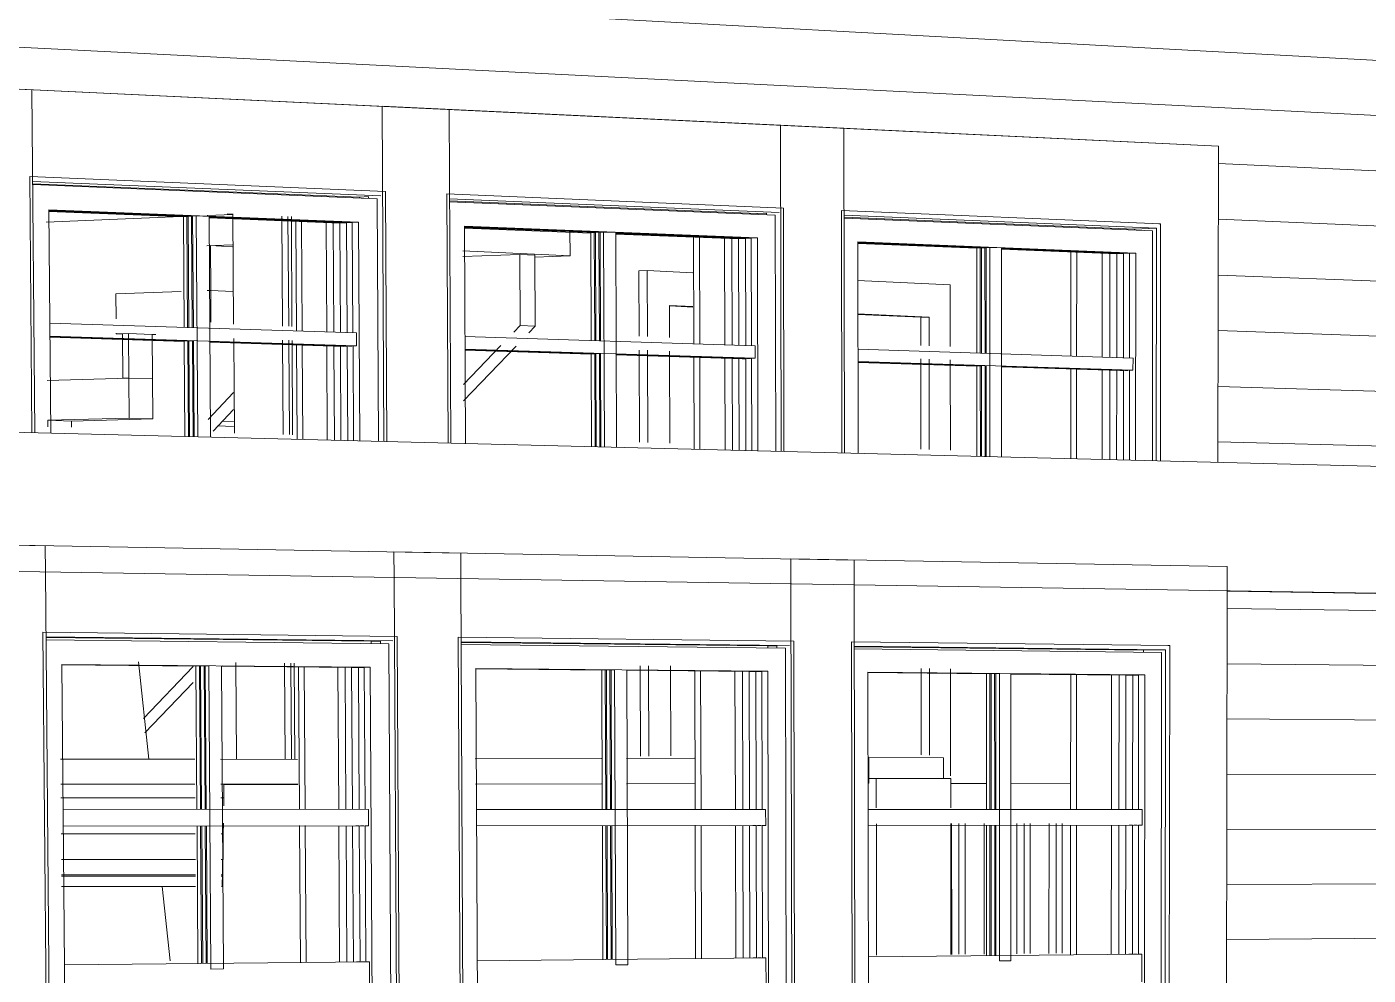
# Model space of a CAD drawing. Header units: inches. Extents: x 205 to 211, y -138 to -29.
# Drawn here: x 207.0292 to 207.1522, y -137.5652 to -137.4782 of the extents above; entities that cross this region are included whole.
import ezdxf

# ---------------------------------------------------------------- set-up
doc = ezdxf.new("R2010")
doc.units = ezdxf.units.IN
doc.header["$MEASUREMENT"] = 0
for name, color, linetype, lineweight in [('A-CLNG', 13, 'Continuous', 13), ('A-DOOR', 31, 'Continuous', 13), ('A-DOOR-FRAM', 31, 'Continuous', 9), ('A-FLOR-HRAL', 11, 'Continuous', 9), ('A-GLAZ', 151, 'Continuous', 13), ('A-WALL', 113, 'Continuous', 13), ('A-WALL-PATT', 111, 'Continuous', 13), ('I-WALL', 2, 'Continuous', 13), ('Q-CASE', 31, 'Continuous', 9), ('S-STRS', 31, 'Continuous', 9)]:
    doc.layers.add(name, color=color, linetype=linetype, lineweight=lineweight)

# ---------------------------------------------------------------- blocks, each defined once
blk = doc.blocks.new('FP_85-Looking SouthWest')
at = {"layer": 'A-WALL-PATT', "lineweight": 9}
for p, q in [((-72.21609, -137.47215), (-72.01773, -137.48291)), ((-72.21601, -137.47789), (-72.01776, -137.48785)), ((-72.06273, -137.49072), (-72.01779, -137.4928)), ((-72.06274, -137.49583), (-72.01782, -137.49773)), ((-72.06275, -137.50095), (-72.01785, -137.50267)), ((-72.06276, -137.50605), (-72.01787, -137.5076)), ((-72.06276, -137.51116), (-72.0179, -137.51252)), ((-72.06277, -137.51625), (-72.01793, -137.51744)), ((-72.06193, -137.53153), (-72.01802, -137.53217)), ((-72.06194, -137.5366), (-72.01805, -137.53707)), ((-72.06195, -137.54167), (-72.01807, -137.54197)), ((-72.06195, -137.54674), (-72.0181, -137.54686)), ((-72.06196, -137.5518), (-72.01813, -137.55175)), ((-72.06197, -137.55686), (-72.01816, -137.55663)), ((-72.06198, -137.56191), (-72.01819, -137.56151))]:
    blk.add_line(p, q, dxfattribs=at)

msp = doc.modelspace()

# ---------------------------------------------------------------- linework, layer by layer
at = {"layer": 'A-CLNG'}
for p, q in [((207.03094, -137.49609), (207.04332, -137.49559)), ((207.04569, -137.4955), (207.04805, -137.4954)), ((207.04754, -137.49533), (207.04802, -137.49536)), ((207.07897, -137.49693), (207.08015, -137.49699))]:
    msp.add_line(p, q, dxfattribs=at)
at = {"layer": 'A-DOOR', "lineweight": 9}
for p, q in [((207.09024, -137.50389), (207.0881, -137.50379)), ((207.11115, -137.50482), (207.10534, -137.50456)), ((207.11116, -137.50741), (207.11115, -137.50482)), ((207.11116, -137.51693), (207.11116, -137.50863)), ((207.11119, -137.54497), (207.11118, -137.53703))]:
    msp.add_line(p, q, dxfattribs=at)
at = {"layer": 'A-DOOR-FRAM'}
for p, q in [((207.08529, -137.50057), (207.08605, -137.50054)), ((207.08529, -137.50057), (207.08531, -137.50657)), ((207.08531, -137.50657), (207.08529, -137.50057)), ((207.08605, -137.50054), (207.08607, -137.5066)), ((207.09023, -137.50074), (207.08605, -137.50054)), ((207.11385, -137.50186), (207.10533, -137.50146)), ((207.11385, -137.5075), (207.11385, -137.50186)), ((207.08811, -137.50667), (207.0881, -137.50373)), ((207.0881, -137.50373), (207.09024, -137.50383)), ((207.09024, -137.50389), (207.0881, -137.50379)), ((207.10534, -137.5045), (207.11191, -137.5048)), ((207.11115, -137.50482), (207.10534, -137.50456)), ((207.11191, -137.5048), (207.11115, -137.50482)), ((207.11116, -137.50741), (207.11115, -137.50482)), ((207.11191, -137.5048), (207.11192, -137.50743)), ((207.08531, -137.50783), (207.08534, -137.51629)), ((207.08534, -137.51629), (207.08531, -137.50783)), ((207.08608, -137.50785), (207.08611, -137.51631)), ((207.08814, -137.51636), (207.08811, -137.50792)), ((207.11116, -137.51693), (207.11116, -137.50863)), ((207.11192, -137.50866), (207.11192, -137.51695)), ((207.11386, -137.517), (207.11385, -137.50872)), ((207.08541, -137.53678), (207.08544, -137.54507)), ((207.08544, -137.54507), (207.08541, -137.53678)), ((207.08617, -137.53679), (207.0862, -137.54507)), ((207.08823, -137.54506), (207.0882, -137.53681)), ((207.11119, -137.54497), (207.11118, -137.53703)), ((207.11194, -137.53704), (207.11195, -137.54498)), ((207.11388, -137.54689), (207.11387, -137.53706))]:
    msp.add_line(p, q, dxfattribs=at)
at = {"layer": 'A-FLOR-HRAL'}
for p, q in [((207.11715, -137.5476), (207.1139, -137.54759)), ((207.12489, -137.54762), (207.1194, -137.5476)), ((207.11398, -137.56326), (207.11397, -137.55126)), ((207.11464, -137.56325), (207.11463, -137.55126)), ((207.1152, -137.55126), (207.1152, -137.56325)), ((207.11697, -137.56323), (207.11697, -137.55126)), ((207.11995, -137.5632), (207.11994, -137.55126)), ((207.12061, -137.56319), (207.12061, -137.55126)), ((207.12117, -137.55126), (207.12116, -137.56319)), ((207.1229, -137.56317), (207.12291, -137.55125)), ((207.12357, -137.56316), (207.12357, -137.55125)), ((207.12412, -137.55125), (207.12412, -137.56316))]:
    msp.add_line(p, q, dxfattribs=at)
at = {"layer": 'A-GLAZ', "lineweight": 9}
for p, q in [((207.02963, -137.48395), (206.98521, -137.48184)), ((207.06789, -137.48576), (207.02314, -137.48364)), ((207.0299, -137.5154), (207.02963, -137.48395)), ((207.1041, -137.48748), (207.06174, -137.48547)), ((207.06174, -137.48547), (207.06191, -137.5162)), ((207.06804, -137.51635), (207.06789, -137.48576)), ((207.13844, -137.48912), (207.09828, -137.48721)), ((207.09828, -137.48721), (207.09835, -137.51711)), ((207.10415, -137.51726), (207.1041, -137.48748)), ((207.13839, -137.51811), (207.13844, -137.48912)), ((207.02963, -137.51539), (207.02943, -137.49192)), ((207.02943, -137.49192), (207.06204, -137.49328)), ((207.05966, -137.49381), (207.0297, -137.49257)), ((207.02971, -137.49238), (207.06164, -137.4937)), ((207.06128, -137.49397), (207.02971, -137.49266)), ((207.05966, -137.49381), (207.0605, -137.49376)), ((207.05966, -137.49389), (207.05966, -137.49381)), ((207.0605, -137.49378), (207.0605, -137.49393)), ((207.06204, -137.49328), (207.06217, -137.51621)), ((207.06779, -137.51635), (207.06767, -137.49351)), ((207.06767, -137.49351), (207.09854, -137.49481)), ((207.03117, -137.49507), (207.04395, -137.49558)), ((207.03135, -137.51544), (207.03118, -137.49497)), ((207.03118, -137.49497), (207.05957, -137.4961)), ((207.04437, -137.49555), (207.03118, -137.49502)), ((207.04437, -137.49555), (207.03118, -137.49502)), ((207.03118, -137.49502), (207.04437, -137.49555)), ((207.04352, -137.49562), (207.03118, -137.49513)), ((207.0614, -137.51619), (207.06128, -137.49397)), ((207.06793, -137.49396), (207.09815, -137.49522)), ((207.09615, -137.49532), (207.06793, -137.49415)), ((207.09779, -137.49547), (207.06793, -137.49424)), ((207.09854, -137.49481), (207.09859, -137.51712)), ((207.10391, -137.51725), (207.10387, -137.49503)), ((207.10387, -137.49503), (207.13314, -137.49625)), ((207.05901, -137.49613), (207.04588, -137.49561)), ((207.05901, -137.49613), (207.04588, -137.49561)), ((207.04588, -137.49561), (207.05901, -137.49613)), ((207.04588, -137.49566), (207.05848, -137.49615)), ((207.05786, -137.49619), (207.04588, -137.49571)), ((207.05388, -137.50606), (207.05382, -137.496)), ((207.05441, -137.50608), (207.05435, -137.49603)), ((207.05435, -137.49603), (207.05441, -137.50608)), ((207.05666, -137.50616), (207.0566, -137.49614)), ((207.05732, -137.50619), (207.05726, -137.49616)), ((207.05786, -137.49619), (207.05901, -137.49613)), ((207.05792, -137.50621), (207.05786, -137.49619)), ((207.05901, -137.49613), (207.05848, -137.49615)), ((207.05848, -137.49615), (207.05853, -137.50623)), ((207.05901, -137.49613), (207.05957, -137.4961)), ((207.05907, -137.50625), (207.05901, -137.49613)), ((207.05907, -137.50625), (207.05901, -137.49613)), ((207.05901, -137.49613), (207.05907, -137.50625)), ((207.05957, -137.4961), (207.05969, -137.51614)), ((207.09615, -137.49532), (207.097, -137.49527)), ((207.09615, -137.4954), (207.09615, -137.49532)), ((207.097, -137.49527), (207.097, -137.49544)), ((207.09784, -137.5171), (207.09779, -137.49547)), ((207.10412, -137.49546), (207.13276, -137.49665)), ((207.13075, -137.49675), (207.10412, -137.49565)), ((207.1324, -137.4969), (207.10412, -137.49573)), ((207.13298, -137.49626), (207.13314, -137.49625)), ((207.13314, -137.49625), (207.13312, -137.51798)), ((207.06928, -137.49658), (207.08131, -137.49706)), ((207.06939, -137.51639), (207.06929, -137.49648)), ((207.06929, -137.49648), (207.09617, -137.49755)), ((207.08174, -137.49703), (207.06929, -137.49653)), ((207.08174, -137.49703), (207.06929, -137.49653)), ((207.06929, -137.49653), (207.08174, -137.49703)), ((207.08088, -137.4971), (207.06929, -137.49664)), ((207.0956, -137.49758), (207.08318, -137.49708)), ((207.0956, -137.49758), (207.08318, -137.49708)), ((207.08318, -137.49708), (207.0956, -137.49758)), ((207.08318, -137.49713), (207.09506, -137.4976)), ((207.09444, -137.49763), (207.08318, -137.49719)), ((207.09033, -137.50723), (207.0903, -137.49745)), ((207.09087, -137.50725), (207.09084, -137.49747)), ((207.09084, -137.49747), (207.09087, -137.50725)), ((207.09317, -137.50734), (207.09314, -137.49759)), ((207.09385, -137.50737), (207.09382, -137.49761)), ((207.09444, -137.49763), (207.0956, -137.49758)), ((207.0956, -137.49758), (207.09506, -137.4976)), ((207.09506, -137.4976), (207.09509, -137.50741)), ((207.0956, -137.49758), (207.09617, -137.49755)), ((207.09563, -137.50743), (207.0956, -137.49758)), ((207.09563, -137.50743), (207.0956, -137.49758)), ((207.0956, -137.49758), (207.09563, -137.50743)), ((207.09617, -137.49755), (207.09621, -137.51706)), ((207.13075, -137.49675), (207.13276, -137.49665)), ((207.13075, -137.49683), (207.13075, -137.49675)), ((207.13238, -137.51796), (207.1324, -137.4969)), ((207.13276, -137.49665), (207.13274, -137.51797)), ((207.09446, -137.50739), (207.09444, -137.49763)), ((207.1054, -137.51729), (207.10537, -137.49791)), ((207.10537, -137.49791), (207.13085, -137.49893)), ((207.11714, -137.49843), (207.10537, -137.49796)), ((207.11714, -137.49843), (207.10537, -137.49796)), ((207.10537, -137.49796), (207.11714, -137.49843)), ((207.10537, -137.49801), (207.11671, -137.49846)), ((207.11627, -137.4985), (207.10537, -137.49807)), ((207.13029, -137.49895), (207.11853, -137.49849)), ((207.13029, -137.49895), (207.11853, -137.49849)), ((207.11853, -137.49849), (207.13029, -137.49895)), ((207.11853, -137.49853), (207.12974, -137.49898)), ((207.12912, -137.499), (207.11853, -137.49859)), ((207.1249, -137.50835), (207.1249, -137.49882)), ((207.12543, -137.50837), (207.12544, -137.49884)), ((207.12544, -137.49884), (207.12543, -137.50837)), ((207.12779, -137.50846), (207.12779, -137.49896)), ((207.12848, -137.50848), (207.12848, -137.49898)), ((207.12911, -137.50851), (207.12912, -137.499)), ((207.12912, -137.499), (207.13029, -137.49895)), ((207.13029, -137.49895), (207.12974, -137.49898)), ((207.12974, -137.49898), (207.12974, -137.50853)), ((207.13028, -137.50855), (207.13029, -137.49895)), ((207.13028, -137.50855), (207.13029, -137.49895)), ((207.13029, -137.49895), (207.13028, -137.50855)), ((207.13029, -137.49895), (207.13085, -137.49893)), ((207.13085, -137.49893), (207.13084, -137.51792)), ((207.05395, -137.51597), (207.05389, -137.50734)), ((207.05448, -137.51599), (207.05442, -137.50736)), ((207.05442, -137.50736), (207.05448, -137.51599)), ((207.05672, -137.51606), (207.05666, -137.50744)), ((207.05738, -137.51608), (207.05733, -137.50746)), ((207.05797, -137.51609), (207.05792, -137.50746)), ((207.05854, -137.50745), (207.05859, -137.51611)), ((207.05913, -137.51613), (207.05908, -137.50744)), ((207.05913, -137.51613), (207.05908, -137.50744)), ((207.05908, -137.50744), (207.05913, -137.51613)), ((207.09036, -137.51688), (207.09034, -137.50848)), ((207.09089, -137.5169), (207.09087, -137.5085)), ((207.09087, -137.5085), (207.09089, -137.5169)), ((207.09319, -137.51697), (207.09317, -137.50858)), ((207.09387, -137.51699), (207.09385, -137.50861)), ((207.09449, -137.51701), (207.09447, -137.50861)), ((207.09509, -137.5086), (207.09511, -137.51703)), ((207.09565, -137.51704), (207.09563, -137.50858)), ((207.09565, -137.51704), (207.09563, -137.50858)), ((207.09563, -137.50858), (207.09565, -137.51704)), ((207.12489, -137.51775), (207.1249, -137.50956)), ((207.12543, -137.51776), (207.12543, -137.50958)), ((207.12543, -137.50958), (207.12543, -137.51776)), ((207.12778, -137.51783), (207.12778, -137.50967)), ((207.12847, -137.51785), (207.12848, -137.50969)), ((207.1291, -137.51787), (207.12911, -137.50969)), ((207.12974, -137.50968), (207.12973, -137.51789)), ((207.13027, -137.51791), (207.13028, -137.50967)), ((207.13027, -137.51791), (207.13028, -137.50967)), ((207.13028, -137.50967), (207.13027, -137.51791)), ((207.03084, -137.52578), (206.98369, -137.52495)), ((207.06895, -137.52645), (207.02437, -137.52567)), ((207.03084, -137.52578), (207.03086, -137.52819)), ((207.06284, -137.5287), (207.06283, -137.52634)), ((207.10503, -137.52709), (207.06283, -137.52634)), ((207.06895, -137.52645), (207.06896, -137.5288)), ((207.09924, -137.52928), (207.09923, -137.52698)), ((207.13925, -137.52769), (207.09923, -137.52698)), ((207.10503, -137.52709), (207.10504, -137.52937)), ((207.03086, -137.52819), (207.03171, -137.62824)), ((207.13925, -137.52769), (207.13924, -137.52991)), ((207.06337, -137.62648), (207.06284, -137.5287)), ((207.06896, -137.5288), (207.06944, -137.62614)), ((207.09943, -137.62446), (207.09924, -137.52928)), ((207.10504, -137.52937), (207.10518, -137.62414)), ((207.13924, -137.52991), (207.13909, -137.62225)), ((207.03144, -137.62826), (207.03064, -137.5337)), ((207.03064, -137.5337), (207.06313, -137.53409)), ((207.03091, -137.53414), (207.06273, -137.53451)), ((207.06075, -137.53454), (207.03091, -137.5342)), ((207.06236, -137.53477), (207.03092, -137.53441)), ((207.06075, -137.53454), (207.06159, -137.53453)), ((207.06159, -137.53449), (207.06159, -137.53475)), ((207.06313, -137.53409), (207.06363, -137.62646)), ((207.06918, -137.62615), (207.06873, -137.53416)), ((207.06873, -137.53416), (207.09949, -137.53452)), ((207.09949, -137.53452), (207.09967, -137.62445)), ((207.06075, -137.53474), (207.06075, -137.53454)), ((207.06287, -137.6265), (207.06236, -137.53477)), ((207.06899, -137.53458), (207.0991, -137.53493)), ((207.09711, -137.53496), (207.06899, -137.53464)), ((207.09874, -137.53518), (207.06899, -137.53484)), ((207.09711, -137.53496), (207.09795, -137.53495)), ((207.09711, -137.53516), (207.09711, -137.53496)), ((207.09795, -137.53492), (207.09795, -137.53517)), ((207.09893, -137.62449), (207.09874, -137.53518)), ((207.10494, -137.62416), (207.1048, -137.53459)), ((207.1048, -137.53459), (207.13397, -137.53493)), ((207.10504, -137.535), (207.13359, -137.53533)), ((207.13158, -137.53536), (207.10504, -137.53505)), ((207.13323, -137.53557), (207.10504, -137.53525)), ((207.13158, -137.53536), (207.13359, -137.53533)), ((207.13158, -137.53555), (207.13158, -137.53536)), ((207.13313, -137.62258), (207.13323, -137.53557)), ((207.13359, -137.53533), (207.13348, -137.62254)), ((207.13397, -137.53493), (207.1338, -137.53494)), ((207.13397, -137.53493), (207.13386, -137.62254)), ((207.03314, -137.62816), (207.03238, -137.53666)), ((207.03238, -137.53666), (207.06066, -137.53693)), ((207.04552, -137.5368), (207.03238, -137.53667)), ((207.04552, -137.5368), (207.03238, -137.53667)), ((207.03238, -137.53667), (207.04552, -137.5368)), ((207.03238, -137.53668), (207.04499, -137.5368)), ((207.04467, -137.53682), (207.03238, -137.5367)), ((207.04499, -137.5368), (207.04509, -137.53681)), ((207.04706, -137.53683), (207.05957, -137.53695)), ((207.05895, -137.53696), (207.04706, -137.53684)), ((207.06011, -137.53694), (207.04707, -137.53681)), ((207.06011, -137.53694), (207.04707, -137.53681)), ((207.04707, -137.53681), (207.06011, -137.53694)), ((207.05416, -137.54993), (207.05408, -137.53689)), ((207.05469, -137.54994), (207.0546, -137.53689)), ((207.0546, -137.53689), (207.05469, -137.54994)), ((207.05777, -137.54995), (207.05769, -137.53698)), ((207.05843, -137.54995), (207.05835, -137.53697)), ((207.05895, -137.53696), (207.06011, -137.53694)), ((207.05903, -137.54995), (207.05895, -137.53696)), ((207.06011, -137.53694), (207.05957, -137.53695)), ((207.05957, -137.53695), (207.05964, -137.54996)), ((207.06066, -137.53693), (207.06011, -137.53694)), ((207.06018, -137.54996), (207.06011, -137.53694)), ((207.06018, -137.54996), (207.06011, -137.53694)), ((207.06011, -137.53694), (207.06018, -137.54996)), ((207.06066, -137.53693), (207.06117, -137.6266)), ((207.07077, -137.62606), (207.07034, -137.53703)), ((207.07034, -137.53703), (207.09712, -137.53729)), ((207.08275, -137.53716), (207.07034, -137.53704)), ((207.08275, -137.53716), (207.07034, -137.53704)), ((207.07034, -137.53704), (207.08275, -137.53716)), ((207.07034, -137.53705), (207.08221, -137.53717)), ((207.08189, -137.53718), (207.07034, -137.53707)), ((207.08221, -137.53717), (207.08232, -137.53717)), ((207.09656, -137.5373), (207.08419, -137.53718)), ((207.09656, -137.5373), (207.08419, -137.53718)), ((207.08419, -137.53718), (207.09656, -137.5373)), ((207.08419, -137.53719), (207.09602, -137.5373)), ((207.0954, -137.53731), (207.08419, -137.5372)), ((207.09045, -137.54995), (207.09042, -137.53724)), ((207.09099, -137.54995), (207.09095, -137.53725)), ((207.09095, -137.53725), (207.09099, -137.54995)), ((207.09414, -137.54996), (207.0941, -137.53734)), ((207.09481, -137.54996), (207.09478, -137.53732)), ((207.0954, -137.53731), (207.09656, -137.5373)), ((207.09543, -137.54997), (207.0954, -137.53731)), ((207.09602, -137.5373), (207.09605, -137.54997)), ((207.09656, -137.5373), (207.09602, -137.5373)), ((207.09712, -137.53729), (207.09656, -137.5373)), ((207.09659, -137.54997), (207.09656, -137.5373)), ((207.09659, -137.54997), (207.09656, -137.5373)), ((207.09656, -137.5373), (207.09659, -137.54997)), ((207.09712, -137.53729), (207.09732, -137.62458)), ((207.10629, -137.53741), (207.11748, -137.53751)), ((207.11716, -137.53752), (207.10629, -137.53742)), ((207.10642, -137.62407), (207.1063, -137.53738)), ((207.1063, -137.53738), (207.13169, -137.53763)), ((207.11802, -137.53751), (207.1063, -137.53739)), ((207.11802, -137.53751), (207.1063, -137.53739)), ((207.1063, -137.53739), (207.11802, -137.53751)), ((207.11748, -137.53751), (207.11759, -137.53752)), ((207.13112, -137.53764), (207.1194, -137.53752)), ((207.13112, -137.53764), (207.1194, -137.53752)), ((207.1194, -137.53752), (207.13112, -137.53764)), ((207.1194, -137.53753), (207.13058, -137.53764)), ((207.12995, -137.53765), (207.1194, -137.53755)), ((207.12488, -137.54996), (207.12489, -137.53758)), ((207.12542, -137.54996), (207.12542, -137.53759)), ((207.12542, -137.53759), (207.12542, -137.54996)), ((207.12862, -137.54997), (207.12863, -137.53767)), ((207.12931, -137.54997), (207.12932, -137.53766)), ((207.12994, -137.54998), (207.12995, -137.53765)), ((207.12995, -137.53765), (207.13112, -137.53764)), ((207.13058, -137.53764), (207.13057, -137.54998)), ((207.13112, -137.53764), (207.13058, -137.53764)), ((207.13111, -137.54998), (207.13112, -137.53764)), ((207.13111, -137.54998), (207.13112, -137.53764)), ((207.13112, -137.53764), (207.13111, -137.54998)), ((207.13169, -137.53763), (207.13112, -137.53764)), ((207.13169, -137.53763), (207.1316, -137.62267)), ((207.05425, -137.56398), (207.05417, -137.55145)), ((207.05477, -137.56398), (207.0547, -137.55145)), ((207.0547, -137.55145), (207.05477, -137.56398)), ((207.05785, -137.56396), (207.05778, -137.55146)), ((207.05851, -137.56395), (207.05844, -137.55147)), ((207.05911, -137.56395), (207.05904, -137.55147)), ((207.05965, -137.55147), (207.05972, -137.56395)), ((207.06026, -137.56396), (207.06019, -137.55147)), ((207.06026, -137.56396), (207.06019, -137.55147)), ((207.06019, -137.55147), (207.06026, -137.56396)), ((207.09049, -137.56362), (207.09046, -137.55142)), ((207.09102, -137.56362), (207.09099, -137.55143)), ((207.09099, -137.55143), (207.09102, -137.56362)), ((207.09417, -137.5636), (207.09414, -137.55143)), ((207.09485, -137.56359), (207.09482, -137.55144)), ((207.09546, -137.56359), (207.09543, -137.55144)), ((207.09605, -137.55144), (207.09608, -137.56359)), ((207.09662, -137.5636), (207.09659, -137.55144)), ((207.09662, -137.5636), (207.09659, -137.55144)), ((207.09659, -137.55144), (207.09662, -137.5636)), ((207.12488, -137.56328), (207.12488, -137.5514)), ((207.12541, -137.56328), (207.12542, -137.5514)), ((207.12542, -137.5514), (207.12541, -137.56328)), ((207.12861, -137.56325), (207.12862, -137.55141)), ((207.1293, -137.56325), (207.12931, -137.55141)), ((207.12993, -137.56324), (207.12994, -137.55141)), ((207.13057, -137.55141), (207.13056, -137.56325)), ((207.1311, -137.56325), (207.13111, -137.55141)), ((207.1311, -137.56325), (207.13111, -137.55141)), ((207.13111, -137.55141), (207.1311, -137.56325))]:
    msp.add_line(p, q, dxfattribs=at)
at = {"layer": 'A-GLAZ'}
for p, q in [((207.04352, -137.49559), (207.04384, -137.49557)), ((207.04359, -137.50575), (207.04352, -137.49559)), ((207.04395, -137.49558), (207.04384, -137.49557)), ((207.04384, -137.49557), (207.04391, -137.50576)), ((207.04395, -137.49557), (207.04427, -137.49555)), ((207.04402, -137.50577), (207.04395, -137.49557)), ((207.04437, -137.49556), (207.04427, -137.49555)), ((207.04427, -137.49555), (207.04434, -137.50578)), ((207.04437, -137.49555), (207.04469, -137.49553)), ((207.04445, -137.50578), (207.04437, -137.49555)), ((207.04588, -137.49558), (207.04469, -137.49553)), ((207.04469, -137.49553), (207.04484, -137.51577)), ((207.04602, -137.5158), (207.04588, -137.49558)), ((207.08088, -137.49707), (207.0812, -137.49705)), ((207.08092, -137.50695), (207.08088, -137.49707)), ((207.08131, -137.49706), (207.0812, -137.49705)), ((207.0812, -137.49705), (207.08124, -137.50696)), ((207.08131, -137.49705), (207.08163, -137.49703)), ((207.08135, -137.50697), (207.08131, -137.49705)), ((207.08174, -137.49704), (207.08163, -137.49703)), ((207.08163, -137.49703), (207.08167, -137.50698)), ((207.08174, -137.49703), (207.08206, -137.49701)), ((207.08178, -137.50698), (207.08174, -137.49703)), ((207.08318, -137.49706), (207.08206, -137.49701)), ((207.08206, -137.49701), (207.08214, -137.5167)), ((207.08325, -137.51673), (207.08318, -137.49706)), ((207.11627, -137.49847), (207.1166, -137.49846)), ((207.11628, -137.50809), (207.11627, -137.49847)), ((207.11671, -137.49846), (207.1166, -137.49846)), ((207.1166, -137.49846), (207.1166, -137.5081)), ((207.11671, -137.49845), (207.11703, -137.49844)), ((207.11671, -137.50811), (207.11671, -137.49845)), ((207.11714, -137.49844), (207.11703, -137.49844)), ((207.11703, -137.49844), (207.11704, -137.50812)), ((207.11714, -137.49843), (207.11747, -137.49842)), ((207.11714, -137.50812), (207.11714, -137.49843)), ((207.11853, -137.49846), (207.11747, -137.49842)), ((207.11747, -137.49842), (207.11747, -137.51759)), ((207.11853, -137.51761), (207.11853, -137.49846)), ((207.05939, -137.50626), (207.03127, -137.50536)), ((207.03128, -137.50657), (207.0594, -137.50745)), ((207.04446, -137.507), (207.03128, -137.50659)), ((207.03128, -137.5066), (207.04446, -137.50701)), ((207.04403, -137.50702), (207.03128, -137.50662)), ((207.03128, -137.50663), (207.04403, -137.50703)), ((207.0436, -137.50704), (207.03128, -137.50665)), ((207.04366, -137.51574), (207.0436, -137.50701)), ((207.04392, -137.50699), (207.04398, -137.51575)), ((207.04409, -137.51575), (207.04403, -137.507)), ((207.04435, -137.50697), (207.04441, -137.51576)), ((207.04452, -137.51576), (207.04446, -137.50698)), ((207.05908, -137.50746), (207.04596, -137.50705)), ((207.04596, -137.50706), (207.05897, -137.50747)), ((207.05865, -137.50748), (207.04596, -137.50708)), ((207.04596, -137.50709), (207.05854, -137.50748)), ((207.05822, -137.5075), (207.04596, -137.50711)), ((207.05897, -137.50747), (207.05865, -137.50748)), ((207.0594, -137.50745), (207.05908, -137.50746)), ((207.0594, -137.50745), (207.05939, -137.50626)), ((207.09595, -137.50744), (207.06934, -137.50658)), ((207.09595, -137.50859), (207.09595, -137.50744)), ((207.05854, -137.50748), (207.05822, -137.5075)), ((207.06934, -137.50776), (207.09595, -137.50859)), ((207.08178, -137.50817), (207.06934, -137.50778)), ((207.06934, -137.50779), (207.08178, -137.50818)), ((207.08135, -137.50819), (207.06934, -137.50781)), ((207.06934, -137.50782), (207.08135, -137.5082)), ((207.08092, -137.50821), (207.06934, -137.50784)), ((207.08095, -137.51667), (207.08092, -137.50818)), ((207.08124, -137.50816), (207.08127, -137.51668)), ((207.08138, -137.51668), (207.08135, -137.50817)), ((207.08167, -137.50814), (207.08171, -137.51669)), ((207.08181, -137.51669), (207.08178, -137.50815)), ((207.09563, -137.50861), (207.08322, -137.50822)), ((207.08322, -137.50823), (207.09552, -137.50861)), ((207.0952, -137.50862), (207.08322, -137.50825)), ((207.08322, -137.50826), (207.09509, -137.50863)), ((207.09477, -137.50864), (207.08322, -137.50828)), ((207.09509, -137.50863), (207.09477, -137.50864)), ((207.09552, -137.50861), (207.0952, -137.50862)), ((207.09595, -137.50859), (207.09563, -137.50861)), ((207.13061, -137.50856), (207.10539, -137.50775)), ((207.1306, -137.50968), (207.13061, -137.50856)), ((207.10539, -137.50889), (207.1306, -137.50968)), ((207.11715, -137.50928), (207.10539, -137.50891)), ((207.10539, -137.50892), (207.11715, -137.50929)), ((207.11671, -137.5093), (207.10539, -137.50894)), ((207.10539, -137.50895), (207.11671, -137.5093)), ((207.11628, -137.50931), (207.10539, -137.50897)), ((207.11628, -137.51755), (207.11628, -137.50929)), ((207.1166, -137.50927), (207.11661, -137.51756)), ((207.11672, -137.51757), (207.11671, -137.50927)), ((207.11704, -137.50925), (207.11704, -137.51758)), ((207.11715, -137.51758), (207.11715, -137.50926)), ((207.13028, -137.50969), (207.11853, -137.50932)), ((207.11853, -137.50933), (207.13017, -137.5097)), ((207.12984, -137.50971), (207.11853, -137.50935)), ((207.11853, -137.50936), (207.12974, -137.50971)), ((207.12941, -137.50972), (207.11853, -137.50938)), ((207.12974, -137.50971), (207.12941, -137.50972)), ((207.13017, -137.5097), (207.12984, -137.50971)), ((207.1306, -137.50968), (207.13028, -137.50969)), ((207.04467, -137.53681), (207.04499, -137.5368)), ((207.04476, -137.54995), (207.04467, -137.53681)), ((207.04499, -137.5368), (207.04508, -137.54995)), ((207.04509, -137.53681), (207.04499, -137.5368)), ((207.04519, -137.54995), (207.04509, -137.5368)), ((207.04509, -137.5368), (207.04542, -137.5368)), ((207.04542, -137.5368), (207.04551, -137.54995)), ((207.04552, -137.5368), (207.04542, -137.5368)), ((207.04552, -137.5368), (207.04584, -137.53679)), ((207.04561, -137.54995), (207.04552, -137.5368)), ((207.04584, -137.53679), (207.04604, -137.56461)), ((207.04721, -137.5646), (207.04702, -137.53681)), ((207.08193, -137.54996), (207.08189, -137.53717)), ((207.08189, -137.53717), (207.08221, -137.53717)), ((207.08221, -137.53717), (207.08226, -137.54996)), ((207.08232, -137.53717), (207.08221, -137.53717)), ((207.08232, -137.53717), (207.08264, -137.53716)), ((207.08236, -137.54996), (207.08232, -137.53717)), ((207.08264, -137.53716), (207.08269, -137.54996)), ((207.08275, -137.53717), (207.08264, -137.53716)), ((207.08279, -137.54997), (207.08275, -137.53716)), ((207.08275, -137.53716), (207.08307, -137.53716)), ((207.08307, -137.53716), (207.08317, -137.56422)), ((207.08428, -137.56421), (207.08419, -137.53717)), ((207.11716, -137.53752), (207.11748, -137.53751)), ((207.11716, -137.54997), (207.11716, -137.53752)), ((207.11748, -137.53751), (207.11748, -137.54997)), ((207.11759, -137.53752), (207.11748, -137.53751)), ((207.11759, -137.54997), (207.11759, -137.53751)), ((207.11759, -137.53751), (207.11791, -137.53751)), ((207.11791, -137.53751), (207.11792, -137.54997)), ((207.11802, -137.53751), (207.11791, -137.53751)), ((207.11802, -137.53751), (207.11835, -137.5375)), ((207.11802, -137.54998), (207.11802, -137.53751)), ((207.11835, -137.5375), (207.11835, -137.56386)), ((207.11941, -137.56385), (207.1194, -137.53752)), ((207.0605, -137.54996), (207.03249, -137.54995)), ((207.06051, -137.55147), (207.0605, -137.54996)), ((207.09691, -137.54997), (207.07041, -137.54996)), ((207.09692, -137.55144), (207.09691, -137.54997)), ((207.13143, -137.54998), (207.10631, -137.54997)), ((207.13143, -137.55141), (207.13143, -137.54998)), ((207.03251, -137.55149), (207.06051, -137.55147)), ((207.04486, -137.56409), (207.04477, -137.55148)), ((207.04509, -137.55148), (207.04518, -137.5641)), ((207.04529, -137.5641), (207.0452, -137.55148)), ((207.04552, -137.55148), (207.04561, -137.5641)), ((207.04571, -137.5641), (207.04563, -137.55148)), ((207.05965, -137.55147), (207.05933, -137.55147)), ((207.06008, -137.55147), (207.05976, -137.55147)), ((207.06051, -137.55147), (207.06019, -137.55147)), ((207.07041, -137.55146), (207.09692, -137.55144)), ((207.08198, -137.56372), (207.08194, -137.55145)), ((207.08226, -137.55145), (207.08231, -137.56373)), ((207.08241, -137.56373), (207.08237, -137.55145)), ((207.08269, -137.55145), (207.08274, -137.56373)), ((207.08284, -137.56373), (207.0828, -137.55145)), ((207.09605, -137.55144), (207.09573, -137.55144)), ((207.09648, -137.55144), (207.09616, -137.55144)), ((207.09692, -137.55144), (207.09659, -137.55144)), ((207.10631, -137.55143), (207.13143, -137.55141)), ((207.11716, -137.56337), (207.11716, -137.55142)), ((207.11748, -137.55142), (207.11749, -137.56338)), ((207.1176, -137.56338), (207.11759, -137.55142)), ((207.11792, -137.55142), (207.11792, -137.56338)), ((207.11803, -137.56338), (207.11802, -137.55142)), ((207.13057, -137.55141), (207.13024, -137.55141)), ((207.131, -137.55141), (207.13068, -137.55141)), ((207.13143, -137.55141), (207.13111, -137.55141)), ((207.06058, -137.56396), (207.03261, -137.56423)), ((207.05973, -137.56394), (207.05941, -137.56394)), ((207.06015, -137.56395), (207.05983, -137.56395)), ((207.06058, -137.56396), (207.06026, -137.56395)), ((207.0606, -137.56663), (207.06058, -137.56396)), ((207.09694, -137.56359), (207.07047, -137.56386)), ((207.09608, -137.56358), (207.09576, -137.56358)), ((207.09651, -137.56359), (207.09619, -137.56358)), ((207.09694, -137.56359), (207.09662, -137.56359)), ((207.09695, -137.5662), (207.09694, -137.56359)), ((207.13142, -137.56325), (207.10633, -137.5635)), ((207.11835, -137.56386), (207.11941, -137.56385)), ((207.13056, -137.56324), (207.13023, -137.56324)), ((207.13099, -137.56325), (207.13066, -137.56324)), ((207.13142, -137.56325), (207.1311, -137.56325)), ((207.13142, -137.56579), (207.13142, -137.56325)), ((207.04604, -137.56461), (207.04721, -137.5646)), ((207.08317, -137.56422), (207.08428, -137.56421))]:
    msp.add_line(p, q, dxfattribs=at)
at = {"layer": 'A-WALL'}
for p, q in [((206.98229, -137.4817), (207.13844, -137.48912)), ((207.13844, -137.48912), (207.13839, -137.51811)), ((207.18292, -137.51923), (206.97926, -137.51414)), ((206.97943, -137.52738), (207.18307, -137.53061)), ((207.18241, -137.53062), (207.13924, -137.52994)), ((207.04034, -137.54536), (207.03939, -137.53642)), ((207.05402, -137.54767), (207.04723, -137.54768)), ((207.08186, -137.54761), (207.0703, -137.54764)), ((207.09041, -137.5476), (207.08417, -137.54761)), ((207.10629, -137.54712), (207.10706, -137.54712)), ((207.1139, -137.54714), (207.10706, -137.54712)), ((207.10706, -137.54712), (207.10706, -137.54982)), ((207.1139, -137.54982), (207.1139, -137.54714)), ((207.10707, -137.55128), (207.10708, -137.56333)), ((207.11391, -137.56327), (207.1139, -137.55127)), ((207.0423, -137.56384), (207.04158, -137.55703))]:
    msp.add_line(p, q, dxfattribs=at)
at = {"layer": 'I-WALL'}
for p, q in [((207.0881, -137.50379), (207.09024, -137.50389)), ((207.10534, -137.50456), (207.11115, -137.50482)), ((207.11115, -137.50482), (207.11116, -137.50741)), ((207.11116, -137.50863), (207.11116, -137.51693)), ((207.11118, -137.53703), (207.11119, -137.54497))]:
    msp.add_line(p, q, dxfattribs=at)
at = {"layer": 'Q-CASE'}
for p, q in [((207.04813, -137.50547), (207.04806, -137.49535)), ((207.0526, -137.50563), (207.05254, -137.49555)), ((207.05318, -137.50565), (207.05311, -137.49557)), ((207.05348, -137.50566), (207.05342, -137.49558)), ((207.0482, -137.51545), (207.04814, -137.50676)), ((207.05266, -137.51558), (207.05261, -137.50691)), ((207.05324, -137.51559), (207.05318, -137.50693)), ((207.05354, -137.5156), (207.05349, -137.50694)), ((207.0484, -137.54534), (207.04834, -137.5365)), ((207.05285, -137.54534), (207.0528, -137.53655)), ((207.05343, -137.54534), (207.05337, -137.53656)), ((207.05373, -137.54534), (207.05368, -137.53656)), ((207.03225, -137.54537), (207.04457, -137.54537)), ((207.04692, -137.54537), (207.054, -137.54538)), ((207.07029, -137.54533), (207.08186, -137.54529)), ((207.08416, -137.54528), (207.0904, -137.54526)), ((207.10629, -137.5452), (207.10639, -137.5452)), ((207.10639, -137.5452), (207.11323, -137.54523)), ((207.10639, -137.5452), (207.10639, -137.54757)), ((207.11323, -137.54714), (207.11323, -137.54523)), ((207.04458, -137.54766), (207.03227, -137.54766)), ((207.05402, -137.54766), (207.04694, -137.54766)), ((207.04723, -137.54766), (207.04724, -137.54889)), ((207.08186, -137.54761), (207.0703, -137.54764)), ((207.09041, -137.5476), (207.08417, -137.54761)), ((207.10639, -137.54757), (207.10629, -137.54757)), ((207.04459, -137.54889), (207.03228, -137.54889)), ((207.04724, -137.54889), (207.04695, -137.54889)), ((207.04461, -137.5522), (207.03231, -137.5522)), ((207.04717, -137.5522), (207.04697, -137.5522)), ((207.04717, -137.5522), (207.04718, -137.55457)), ((207.04463, -137.55457), (207.03233, -137.55457)), ((207.04718, -137.55457), (207.04698, -137.55457)), ((207.04464, -137.55596), (207.03234, -137.55597)), ((207.04464, -137.55597), (207.03234, -137.55597)), ((207.04464, -137.5561), (207.03234, -137.5561)), ((207.0471, -137.55596), (207.04699, -137.55596)), ((207.0471, -137.55597), (207.04699, -137.55597)), ((207.0471, -137.5561), (207.04699, -137.5561)), ((207.0471, -137.55596), (207.0471, -137.5561)), ((207.04464, -137.55703), (207.03234, -137.55704)), ((207.04708, -137.55703), (207.047, -137.55703))]:
    msp.add_line(p, q, dxfattribs=at)
for points in [[(207.04724, -137.54889, 0), (207.04724, -137.5489, 0), (207.04723, -137.54893, 0), (207.04723, -137.54898, 0), (207.04723, -137.54905, 0), (207.04722, -137.54912, 0), (207.04722, -137.54921, 0), (207.04722, -137.54931, 0), (207.04722, -137.54942, 0), (207.04722, -137.54953, 0), (207.04722, -137.54965, 0)], [(207.0472, -137.55123, 0), (207.0472, -137.55132, 0), (207.0472, -137.55139, 0), (207.0472, -137.55145, 0), (207.04719, -137.5515, 0), (207.04719, -137.55155, 0), (207.04719, -137.55158, 0), (207.04719, -137.55161, 0), (207.04719, -137.55163, 0), (207.04719, -137.55165, 0), (207.04719, -137.55166, 0), (207.04719, -137.55167, 0), (207.04718, -137.55168, 0), (207.04718, -137.55169, 0), (207.04718, -137.5517, 0), (207.04718, -137.55172, 0), (207.04718, -137.55174, 0), (207.04718, -137.55177, 0), (207.04718, -137.55181, 0), (207.04718, -137.55186, 0), (207.04717, -137.55192, 0), (207.04717, -137.552, 0), (207.04717, -137.55209, 0), (207.04717, -137.5522, 0)], [(207.04712, -137.55456, 0), (207.04712, -137.55486, 0), (207.04712, -137.55515, 0), (207.04712, -137.55542, 0), (207.04712, -137.55565, 0), (207.04711, -137.55582, 0), (207.04711, -137.55593, 0), (207.0471, -137.55596, 0)], [(207.0471, -137.55609, 0), (207.0471, -137.55618, 0), (207.0471, -137.55625, 0), (207.0471, -137.55632, 0), (207.0471, -137.55637, 0), (207.04709, -137.55642, 0), (207.04709, -137.55646, 0), (207.04709, -137.55649, 0), (207.04709, -137.55651, 0), (207.04709, -137.55654, 0), (207.04709, -137.55656, 0), (207.04709, -137.55657, 0), (207.04709, -137.55659, 0), (207.04709, -137.55661, 0), (207.04708, -137.55662, 0), (207.04708, -137.55665, 0), (207.04708, -137.55667, 0), (207.04708, -137.55671, 0), (207.04708, -137.55675, 0), (207.04708, -137.5568, 0), (207.04708, -137.55686, 0), (207.04708, -137.55694, 0), (207.04708, -137.55703, 0)]]:
    msp.add_polyline3d(points, dxfattribs=at)
at = {"layer": 'S-STRS'}
for p, q in [((207.07897, -137.49684), (207.07898, -137.49919)), ((207.04803, -137.49818), (207.04567, -137.49827)), ((207.046, -137.49825), (207.04567, -137.49827)), ((207.04603, -137.50237), (207.046, -137.49825)), ((207.04803, -137.49835), (207.046, -137.49825)), ((207.07898, -137.49919), (207.06915, -137.49872)), ((207.06915, -137.49926), (207.07438, -137.49907)), ((207.07576, -137.49913), (207.07438, -137.49907)), ((207.07438, -137.49907), (207.07441, -137.50557)), ((207.07579, -137.50563), (207.07576, -137.49913)), ((207.07576, -137.49931), (207.07898, -137.49919)), ((207.03734, -137.50267), (207.04333, -137.50246)), ((207.0457, -137.50238), (207.04603, -137.50237)), ((207.0457, -137.50238), (207.04603, -137.50237)), ((207.04603, -137.50237), (207.04806, -137.50246)), ((207.04605, -137.50528), (207.04603, -137.50237)), ((207.04806, -137.50246), (207.04603, -137.50237)), ((207.03736, -137.50497), (207.03734, -137.50267)), ((207.07441, -137.50557), (207.07382, -137.50619)), ((207.07441, -137.50557), (207.07579, -137.50563)), ((207.07521, -137.50624), (207.07579, -137.50563)), ((207.03737, -137.50635), (207.03737, -137.50627)), ((207.03849, -137.50631), (207.03737, -137.50635)), ((207.03737, -137.50635), (207.03793, -137.50637)), ((207.03849, -137.50631), (207.03793, -137.50633)), ((207.03793, -137.50633), (207.03796, -137.51041)), ((207.03853, -137.5104), (207.03849, -137.50631)), ((207.04066, -137.5064), (207.03849, -137.50631)), ((207.04098, -137.50639), (207.04066, -137.5064)), ((207.04066, -137.5064), (207.04071, -137.51414)), ((207.07264, -137.50742), (207.0692, -137.511)), ((207.06921, -137.51249), (207.07404, -137.50746)), ((207.03102, -137.51062), (207.03853, -137.5104)), ((207.03796, -137.51041), (207.03853, -137.5104)), ((207.03853, -137.5104), (207.04069, -137.51048)), ((207.03855, -137.51407), (207.03853, -137.5104)), ((207.04069, -137.51048), (207.03853, -137.5104)), ((207.04812, -137.51171), (207.04578, -137.5142)), ((207.04624, -137.51527), (207.04813, -137.51327)), ((207.03855, -137.51407), (207.03108, -137.51427)), ((207.03109, -137.51486), (207.03108, -137.51427)), ((207.03325, -137.51434), (207.03108, -137.51427)), ((207.04071, -137.51414), (207.03325, -137.51434)), ((207.03325, -137.51434), (207.03325, -137.51491)), ((207.04071, -137.51414), (207.03855, -137.51407)), ((207.04812, -137.51483), (207.04666, -137.51478)), ((207.04813, -137.51439), (207.04709, -137.51436)), ((207.04441, -137.53687), (207.03986, -137.54162)), ((207.03999, -137.54293), (207.04441, -137.53832))]:
    msp.add_line(p, q, dxfattribs=at)

# ---------------------------------------------------------------- block references
at = {"layer": 'A-WALL', "lineweight": 9}
msp.add_blockref('FP_85-Looking SouthWest', (279.20117, 0), dxfattribs=at)

doc.saveas('drawing.dxf')
